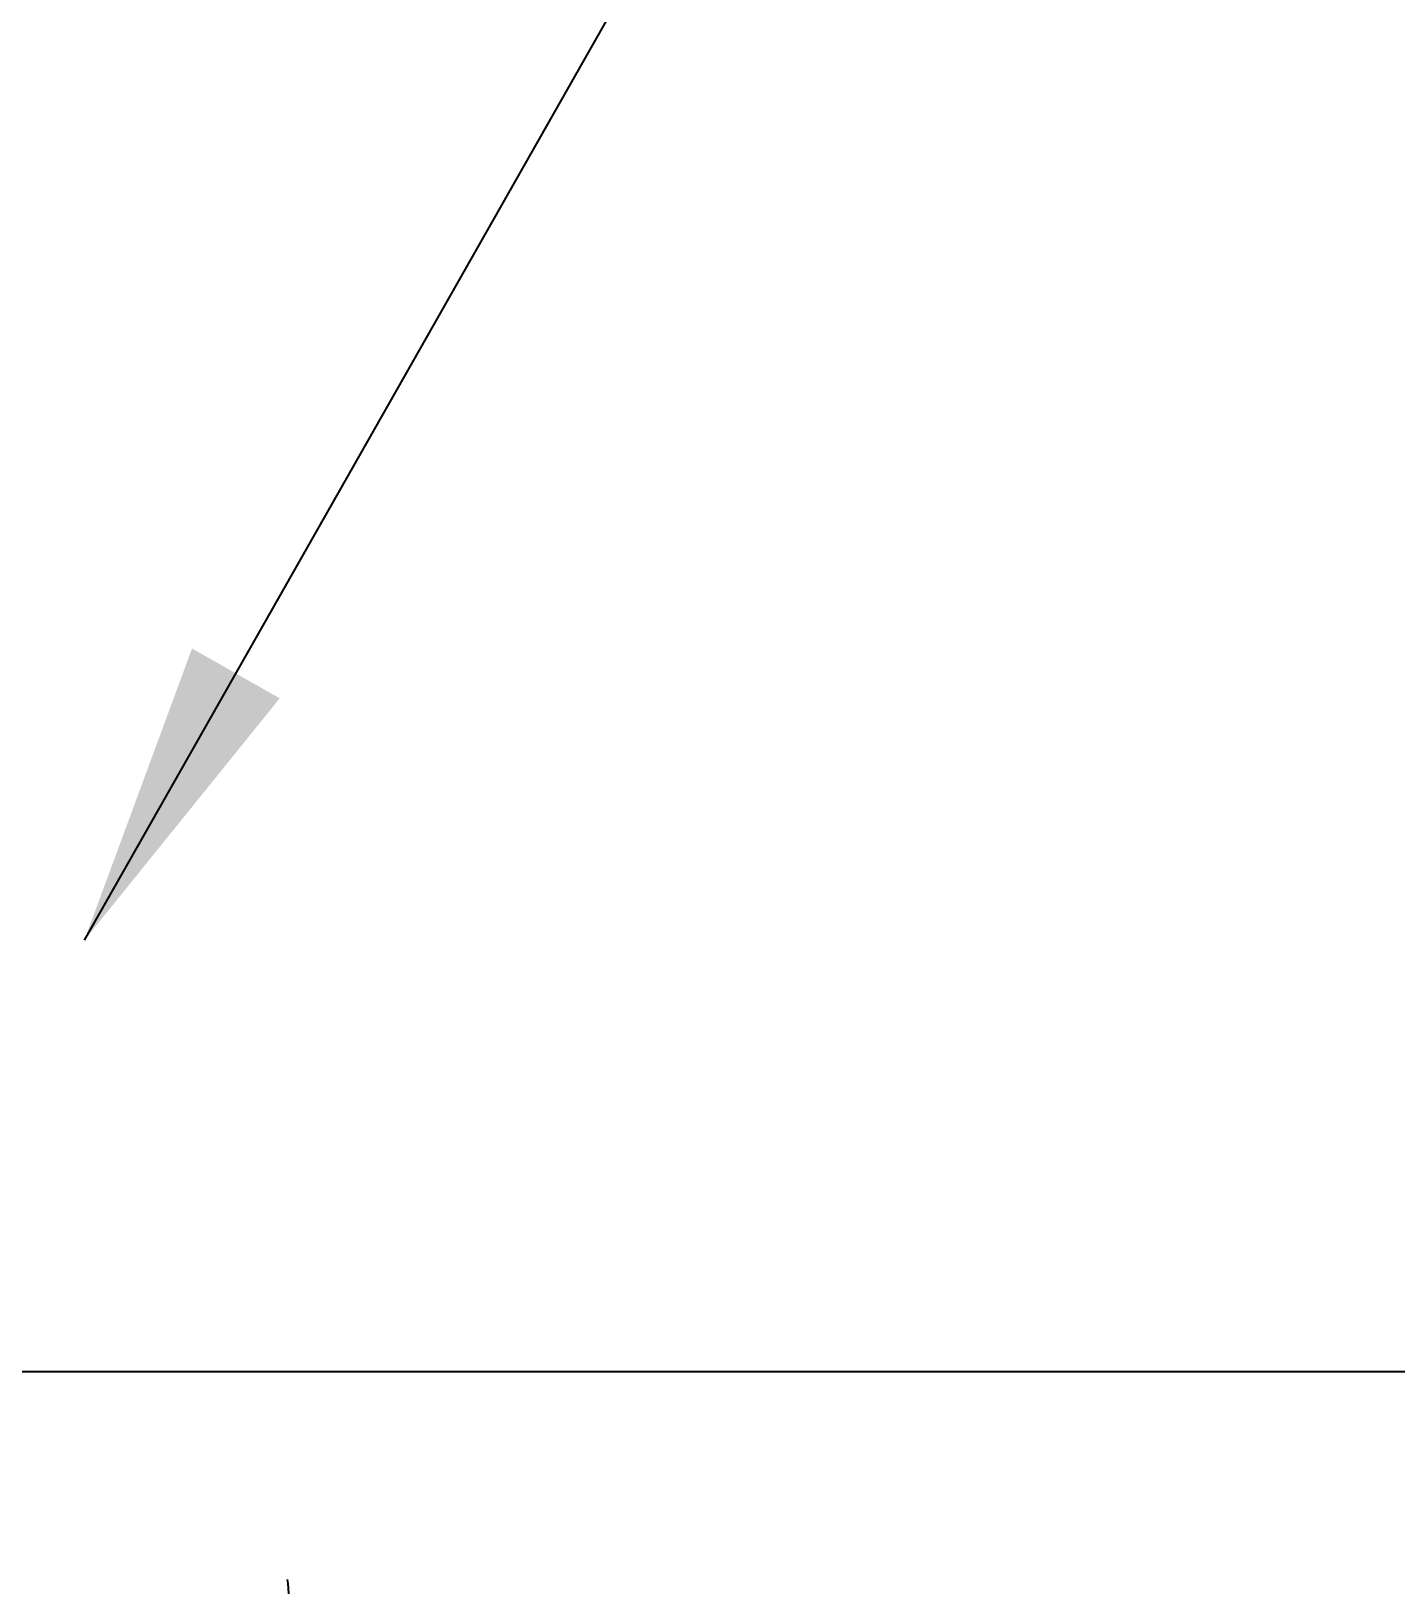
# Model space of a CAD drawing. Header units: metres. Extents: x 0 to 21025, y 0 to 14850.
# Drawn here: x 4720.1 to 4942.5, y 12160.4 to 12413.6 of the extents above; entities that cross this region are included whole.
import ezdxf

# ---------------------------------------------------------------- set-up
doc = ezdxf.new("R2010")
doc.units = ezdxf.units.M
doc.header["$LTSCALE"] = 25
doc.linetypes.add('PHANTOM', pattern=[63.5, 31.75, -6.35, 6.35, -6.35, 6.35, -6.35])
for name, color, linetype in [('18_COTAS', 7, 'Continuous'), ('SDM', 7, 'Continuous'), ('SRE', 2, 'PHANTOM')]:
    doc.layers.add(name, color=color, linetype=linetype)
doc.styles.add('ROMANS', font='ROMANS.SHX')
doc.dimstyles.new('25___1-25', dxfattribs={"dimscale": 25, "dimtxt": 2.5, "dimasz": 2, "dimexe": 1.5, "dimexo": 1, "dimgap": 0.5, "dimtad": 1, "dimzin": 12, "dimtxsty": 'ROMANS', "dimcen": 0, "dimclrd": 256, "dimclre": 256, "dimclrt": 3, "dimazin": 3, "dimtfac": 1, "dimtmove": 0, "dimatfit": 0, "dimfxl": 1, "dimlwd": -1, "dimlwe": -1, "dimarcsym": 0})

# ---------------------------------------------------------------- blocks, each defined once
blk = doc.blocks.new('*D43')
at = {"layer": '18_COTAS', "transparency": 16777216}
for p, q in [((6052.06, 12245.13), (6052.06, 12658.9)), ((4706.5, 12195.13), (6089.56, 12195.13)), ((6052.06, 11966.41), (6052.06, 12195.13)), ((6027.06, 11966.41), (6014.56, 11966.41)), ((6052.06, 11916.41), (6052.06, 11866.41))]:
    blk.add_line(p, q, dxfattribs=at)
for points in [[(6043.72, 12245.13), (6060.39, 12245.13), (6052.06, 12195.13)], [(6043.72, 11916.41), (6060.39, 11916.41), (6052.06, 11966.41)]]:
    blk.add_solid(points, dxfattribs=at)
at = {"layer": 'Defpoints', "color": 0, "transparency": 16777216}
for p in [(4681.5, 12195.13), (6052.06, 11966.41), (6052.06, 11966.41)]:
    blk.add_point(p, dxfattribs=at)
at = {"layer": '18_COTAS', "color": 3, "transparency": 16777216, "insert": (6002.35, 12491.64), "char_height": 62.5, "attachment_point": 5, "rotation": 90, "style": 'ROMANS'}
blk.add_mtext('228,72', dxfattribs=at)

msp = doc.modelspace()

# ---------------------------------------------------------------- linework, layer by layer
at = {"layer": 'SRE'}
msp.add_circle((4506.499, 12137.596), 256.394, dxfattribs=at)

# ---------------------------------------------------------------- dimensions: what is measured, and where the dimension line sits
at = {"layer": '18_COTAS'}
dim = msp.add_linear_dim(base=(6052.057, 11966.414), p1=(4681.499, 12195.133), p2=(6052.057, 11966.414), angle=90, dimstyle='25___1-25', dxfattribs=at)
dim.commit()
dim.dimension.update_dxf_attribs({"geometry": '*D43', "text_midpoint": (6052.057, 12491.638), "dimtype": 160})

# ---------------------------------------------------------------- leaders
at = {"layer": 'SDM', "annotation_type": 0, "has_hookline": 1, "hookline_direction": 0, "text_width": 553.571}
msp.add_leader([(4728.747, 12265.44), (4948.297, 12652.098), (5077.162, 12652.098)], dimstyle='25___1-25', override={"dimgap": 0.5, "dimtad": 0}, dxfattribs=at)

doc.saveas('drawing.dxf')
